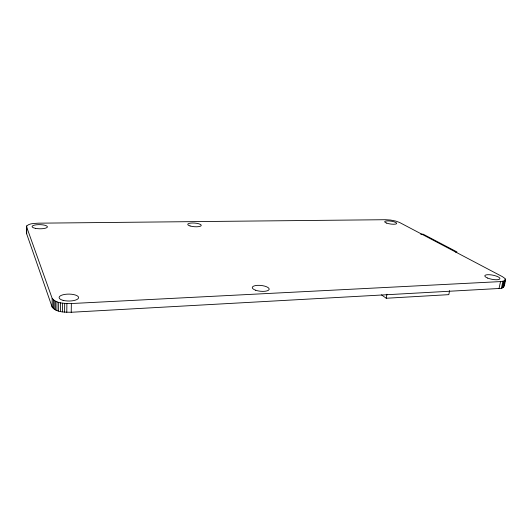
<?xml version="1.0" encoding="UTF-8"?>
<svg xmlns="http://www.w3.org/2000/svg" width="532" height="532" viewBox="0 0 532 532"><rect width="100%" height="100%" fill="white"/><g stroke="black" fill="none" stroke-linecap="round" stroke-linejoin="round"><path stroke-width="0.8" d="M505.4 279.453C505.028 283.563 504.575 289.355 499.043 288.49L71.228 312.264C64.857 312.098 56.392 312.663 52.109 306.991L52.149 298.332L26.6 226.851L26.72 225.92C29.785 223.147 34.487 223.54 38.331 223.181L385.394 219.709L390.495 220.042L395.662 221.046L399.539 222.456L502.494 276.713L504.855 278.402L505.4 279.453L505.054 280.364L503.824 281.056L500.526 281.594L71.348 303.539C64.957 303.34 56.518 303.925 52.149 298.332M53.24 308.547L53.28 299.855M54.217 309.272L54.264 300.567M55.448 309.95L55.501 301.225M56.917 310.555L56.977 301.83M58.6 311.087L58.666 302.356M60.462 311.539L60.535 302.794M62.47 311.892L62.55 303.147M64.591 312.144L64.685 303.4M66.786 312.291L66.886 303.553M71.228 312.264L71.348 303.539M52.109 306.991L26.653 233.801L26.72 225.92M503.851 286.768L503.385 285.205M449.593 290.618L448.822 294.648L386.259 298.252L386.917 294.229M499.043 288.49L500.526 281.594M501.417 288.184L502.906 281.308M502.334 287.925L503.824 281.056M503.059 287.599L504.542 280.736M504.582 281.973L505.24 278.941M503.565 287.214L505.054 280.364M455.425 252.028L457.015 251.975L423.12 234.166L420.706 234.213M381.524 294.881L386.259 298.252M26.6 226.851L26.653 233.801M255.599 290.219A8.499 2.919 5.9 0 0 269.119 289.481A8.499 2.919 5.9 0 0 257.455 285.352A8.499 2.919 5.9 0 0 255.599 290.219M487.618 278.063A7.694 2.121 10.9 0 0 499.841 278.874A7.694 2.121 10.9 0 0 489.646 274.731A7.694 2.121 10.9 0 0 487.618 278.063M190.077 225.967A6.79 1.835 4.4 0 0 201.149 225.701A6.79 1.835 4.4 0 0 192.238 222.994A6.79 1.835 4.4 0 0 190.077 225.967M386.471 223.048A6.098 1.456 8.2 0 0 396.559 223.733A6.098 1.456 8.2 0 0 389.098 220.94A6.098 1.456 8.2 0 0 386.471 223.048M63.109 300.347A9.756 3.465 0.2 0 0 78.543 297.967A9.756 3.465 0.2 0 0 64.884 294.389A9.756 3.465 0.2 0 0 63.109 300.347M35.431 228.341A7.661 2.068 1.1 0 0 47.388 227.004A7.661 2.068 1.1 0 0 36.429 224.783A7.661 2.068 1.1 0 0 35.431 228.341"/></g></svg>
